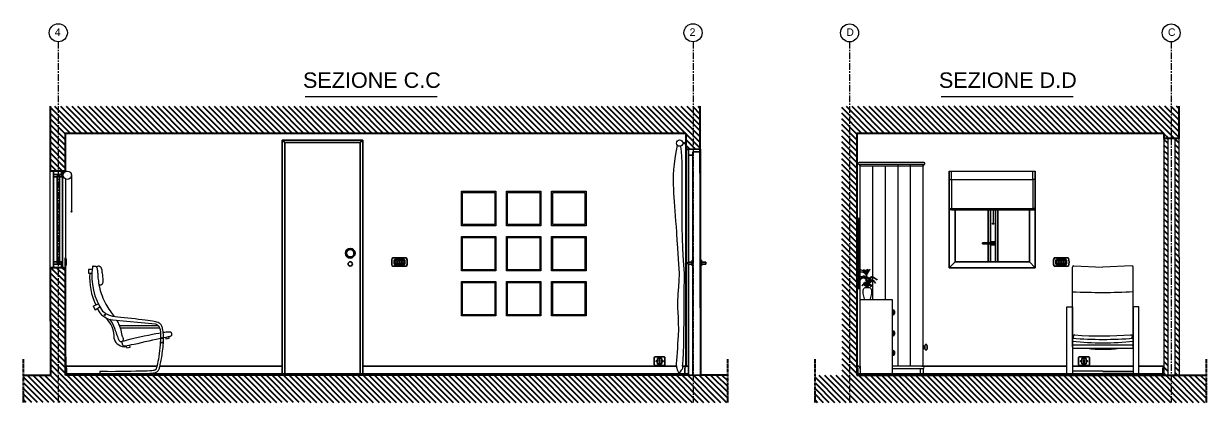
# Model space of a CAD drawing. Header units: inches. Extents: x 5820 to 9019, y 1381 to 2716.
# Drawn here: x 7918 to 9019, y 2363 to 2716 of the extents above; entities that cross this region are included whole.
import ezdxf

# ---------------------------------------------------------------- set-up
doc = ezdxf.new("R2010")
doc.units = ezdxf.units.IN
doc.header["$MEASUREMENT"] = 0
doc.linetypes.add('CENTERX2', pattern=[4, 2.5, -0.5, 0.5, -0.5])
for name, color, linetype, lineweight in [('A-DOOR-FULL', 4, 'Continuous', 25), ('A-FURN', 9, 'Continuous', 18), ('A-GLAZ-FULL', 140, 'Continuous', 25), ('A-WALL-FULL', 7, 'Continuous', 35), ('G-ANNO-DIM', 3, 'Continuous', 18)]:
    doc.layers.add(name, color=color, linetype=linetype, lineweight=lineweight)
doc.layers.add('ACCESSORI', color=2, linetype='Continuous')
doc.layers.add('PAVIMENTAZIONE', color=1, linetype='Continuous')
doc.styles.add('ARIAL', font='Arial.ttf')
doc.styles.add('underline', font='Arial.ttf')

msp = doc.modelspace()

# ---------------------------------------------------------------- hatches: boundary and pattern name
at = {"layer": 'A-WALL-FULL', "true_color": 0xc7c8ca}
h = msp.add_hatch(dxfattribs=at)
h.set_pattern_fill('ANSI31', color=9, scale=30, angle=270)
h.paths.add_polyline_path([(7942.5, 2578.4), (7956.8, 2578.4), (7956.8, 2613.4), (8534.6, 2613.4), (8548.1, 2613.4), (8548, 2638.7), (7942.4, 2638.7)])
h.paths.add_polyline_path([(7956.8, 2488.4), (7942.6, 2488.4), (7942.8, 2388.4), (7917.8, 2388.4), (7917.8, 2363.1), (8573.6, 2363.1), (8573.6, 2388.4), (8548.6, 2388.4), (8537.1, 2388.4), (7956.8, 2388.4)])
h = msp.add_hatch(dxfattribs=at)
h.set_pattern_fill('ANSI31', color=9, scale=30, angle=90)
h.paths.add_polyline_path([(8679.9, 2388.4), (8654.9, 2388.4), (8654.9, 2363.1), (9019.4, 2363.1), (9019.4, 2388.4), (8994.4, 2388.4), (8993.9, 2638.7), (8679.4, 2638.7)])
h.paths.add_polyline_path([(8693.9, 2613.4), (8979.9, 2613.4), (8979.9, 2388.4), (8693.9, 2388.4)], flags=16)
h.paths.add_polyline_path([(8695.2, 2534.1), (8696.7, 2534.1), (8696.7, 2484.1), (8697, 2484.3), (8697, 2582.9, 0.245691), (8696, 2584.4, -0.822183), (8696, 2586.4), (8756.5, 2586.4, -0.822185), (8756.5, 2584.4, 0.170419), (8755.6, 2583.4), (8755.6, 2415.9), (8756.1, 2415.9, 0.145458), (8757.3, 2415.9, -0.029005), (8757.5, 2416.5, -0.834643), (8759, 2416.5, -0.358205), (8759, 2412.4, -0.823859), (8757.5, 2412.4, -0.027569), (8757.3, 2413, 0.144559), (8756.1, 2413), (8756.1, 2413), (8755.6, 2413), (8755.6, 2396.7, -0.822183), (8755.6, 2394.7), (8727, 2394.7), (8727, 2389.7), (8697, 2389.7), (8697, 2394.7, -0.806054), (8697, 2396.7), (8697, 2479.6), (8696.7, 2479.4), (8696.7, 2469.1), (8695.2, 2469.1)], flags=0)
edge = h.paths.add_edge_path(flags=0)
edge.add_line((8708.7, 2582.9), (8743.9, 2582.9))
edge.add_line((8743.9, 2582.9), (8743.9, 2411.3))
edge.add_line((8743.9, 2411.3), (8743.9, 2396.7))
edge.add_line((8743.9, 2396.7), (8732.2, 2396.7))
edge.add_line((8732.2, 2396.7), (8732.2, 2582.9))
edge.add_line((8732.2, 2582.9), (8720.4, 2582.9))
edge.add_line((8720.4, 2582.9), (8720.4, 2458.4))
edge.add_line((8720.4, 2458.4), (8701.3, 2458.4))
edge.add_line((8701.3, 2458.4), (8699.8, 2464.5))
edge.add_ellipse((8705.9, 2466.1), major_axis=(4.46, 4.46), ratio=1, start_angle=121.315, end_angle=149.7868, ccw=False)
edge.add_ellipse((8703.1, 2466.8), major_axis=(-2.45, 2.45), ratio=1, start_angle=-21.1645, end_angle=30.8632, ccw=False)
edge.add_line((8701.7, 2470), (8703, 2470))
edge.add_line((8703, 2470), (8702.8, 2470.7))
edge.add_line((8702.8, 2470.7), (8701.7, 2471.5))
edge.add_line((8701.7, 2471.5), (8699.9, 2472.9))
edge.add_line((8699.9, 2472.9), (8699.4, 2472.6))
edge.add_line((8699.4, 2472.6), (8698.6, 2471.6))
edge.add_line((8698.6, 2471.6), (8699.5, 2472.9))
edge.add_line((8699.5, 2472.9), (8700.7, 2473.4))
edge.add_line((8700.7, 2473.4), (8702.2, 2473.4))
edge.add_line((8702.2, 2473.4), (8702.2, 2473.4))
edge.add_line((8702.2, 2473.4), (8702.5, 2473.4))
edge.add_line((8702.5, 2473.4), (8703.1, 2473.1))
edge.add_line((8703.1, 2473.1), (8702.8, 2473.6))
edge.add_line((8702.8, 2473.6), (8701.9, 2474.2))
edge.add_line((8701.9, 2474.2), (8701.3, 2474.3))
edge.add_line((8701.3, 2474.3), (8700.9, 2473.9))
edge.add_line((8700.9, 2473.9), (8700.4, 2473.7))
edge.add_line((8700.4, 2473.7), (8700.6, 2474.4))
edge.add_line((8700.6, 2474.4), (8701.1, 2475.1))
edge.add_line((8701.1, 2475.1), (8701.8, 2474.9))
edge.add_line((8701.8, 2474.9), (8702.6, 2474.5))
edge.add_line((8702.6, 2474.5), (8703, 2474.5))
edge.add_line((8703, 2474.5), (8703.4, 2474.4))
edge.add_line((8703.4, 2474.4), (8703.3, 2475))
edge.add_line((8703.3, 2475), (8702.9, 2476.4))
edge.add_line((8702.9, 2476.4), (8702.6, 2476.8))
edge.add_line((8702.6, 2476.8), (8702.2, 2476.1))
edge.add_line((8702.2, 2476.1), (8702.3, 2476.4))
edge.add_line((8702.3, 2476.4), (8702.3, 2477.4))
edge.add_line((8702.3, 2477.4), (8702.5, 2478.1))
edge.add_line((8702.5, 2478.1), (8702.3, 2478.9))
edge.add_line((8702.3, 2478.9), (8702.2, 2479.5))
edge.add_line((8702.2, 2479.5), (8702.4, 2480.2))
edge.add_line((8702.4, 2480.2), (8702.7, 2480.5))
edge.add_line((8702.7, 2480.5), (8703, 2480.4))
edge.add_line((8703, 2480.4), (8703.3, 2480.3))
edge.add_line((8703.3, 2480.3), (8703.4, 2479.9))
edge.add_line((8703.4, 2479.9), (8703.4, 2479.4))
edge.add_line((8703.4, 2479.4), (8703, 2479.1))
edge.add_line((8703, 2479.1), (8702.5, 2478.2))
edge.add_line((8702.5, 2478.2), (8702.3, 2477.4))
edge.add_line((8702.3, 2477.4), (8702.3, 2476.4))
edge.add_line((8702.3, 2476.4), (8702.2, 2476.1))
edge.add_line((8702.2, 2476.1), (8702.7, 2477))
edge.add_line((8702.7, 2477), (8703.4, 2478))
edge.add_line((8703.4, 2478), (8703.8, 2478.7))
edge.add_line((8703.8, 2478.7), (8704, 2479))
edge.add_line((8704, 2479), (8704.4, 2478.9))
edge.add_line((8704.4, 2478.9), (8704.6, 2478.5))
edge.add_line((8704.6, 2478.5), (8704.9, 2477.8))
edge.add_line((8704.9, 2477.8), (8704.8, 2477))
edge.add_line((8704.8, 2477), (8704.4, 2475.6))
edge.add_line((8704.4, 2475.6), (8704.5, 2475.7))
edge.add_line((8704.5, 2475.7), (8704.8, 2476.5))
edge.add_line((8704.8, 2476.5), (8704.8, 2476.5))
edge.add_line((8704.8, 2476.5), (8704.8, 2476.5))
edge.add_line((8704.8, 2476.5), (8705, 2476.9))
edge.add_line((8705, 2476.9), (8705.1, 2477))
edge.add_line((8705.1, 2477), (8705.2, 2477.2))
edge.add_line((8705.2, 2477.2), (8705.4, 2478))
edge.add_line((8705.4, 2478), (8705.2, 2478.6))
edge.add_line((8705.2, 2478.6), (8705.2, 2479))
edge.add_line((8705.2, 2479), (8705.6, 2478.9))
edge.add_line((8705.6, 2478.9), (8706.4, 2479.4))
edge.add_line((8706.4, 2479.4), (8707.6, 2480.1))
edge.add_line((8707.6, 2480.1), (8708.7, 2479.9))
edge.add_line((8708.7, 2479.9), (8708.7, 2582.9))
h.paths.add_polyline_path([(8705, 2472.4), (8705.8, 2472.7), (8706.7, 2472.6), (8708, 2471.5), (8707.2, 2472.1), (8706.3, 2472.5), (8705, 2472.4), (8705, 2472.4), (8706, 2472.2), (8706.8, 2471.8), (8707.3, 2470.7), (8706.4, 2471.6), (8705.5, 2472.2), (8704.8, 2472.3), (8704.9, 2472.4), (8704.9, 2472.4)], flags=0)
h.paths.add_polyline_path([(8709.7, 2475.9), (8709.7, 2475.9), (8709.8, 2475.9)], flags=0)
h.paths.add_polyline_path([(8728.7, 2448.5, -0.358205), (8728.7, 2445.2, -0.823859), (8727.6, 2445.2, -0.18089), (8727.6, 2448.6, -0.834643)], flags=0)
h.paths.add_polyline_path([(8780.9, 2542.4), (8780.9, 2543.4), (8781.9, 2543.4), (8781.9, 2570.4), (8779.9, 2570.4), (8779.9, 2578.4), (8859.9, 2578.4), (8859.9, 2570.4), (8857.9, 2570.4), (8857.9, 2543.4), (8858.9, 2543.4), (8858.9, 2542.4), (8857.9, 2542.4), (8820.7, 2542.4), (8820.7, 2530, -0.414214), (8821.3, 2529.4, -1), (8820.1, 2529.4, -0.414214), (8820.7, 2530), (8820.7, 2542.4), (8781.9, 2542.4)], flags=0)
h.paths.add_polyline_path([(8728.7, 2428.9, -0.358205), (8728.7, 2425.6, -0.823859), (8727.5, 2425.6, -0.18089), (8727.5, 2428.9, -0.834643)], flags=0)
h.paths.add_polyline_path([(8728.7, 2410.8, -0.358205), (8728.7, 2407.5, -0.823859), (8727.5, 2407.5, -0.18089), (8727.6, 2410.8, -0.834643)], flags=0)
h.paths.add_polyline_path([(8894.6, 2489, -0.399411), (8896.2, 2490), (8923, 2489), (8949.8, 2490, -0.399411), (8951.3, 2489), (8951.3, 2451.9), (8956.6, 2451.9), (8956.6, 2389.7), (8951.3, 2389.7), (8951.3, 2389.8), (8923, 2389.8), (8894.6, 2389.8), (8894.6, 2389.7), (8889.4, 2389.7), (8889.4, 2451.9), (8894.6, 2451.9)], flags=0)
h.paths.add_polyline_path([(8897, 2425.8, 0.040847), (8949, 2426, -0.672224), (8950, 2422.7, -0.018851), (8923, 2421.7, -0.01885), (8896, 2422.7, -0.712478)], flags=0)
h.paths.add_polyline_path([(8894.6, 2416.2), (8951.3, 2416.2), (8951.3, 2413.4), (8938.2, 2413.4, -0.061076), (8908.2, 2413.4), (8894.6, 2413.4)], flags=0)
h.paths.add_polyline_path([(8983.4, 2608.7), (8990.3, 2608.7), (8990.3, 2388.4), (8983.4, 2388.4)], flags=16)
h = msp.add_hatch(dxfattribs=at)
h.set_pattern_fill('ANSI31', color=9, scale=30, angle=270)
h.paths.add_polyline_path([(8548.1, 2613.4), (8534.6, 2613.4), (8534.6, 2598.7), (8548.1, 2598.7)])

# ---------------------------------------------------------------- linework, layer by layer
at = {"layer": 'A-DOOR-FULL'}
for p, q in [((8158.6, 2607), (8158.6, 2389.7)), ((8158.6, 2607), (8158.6, 2389.7)), ((8158.6, 2607), (8161.2, 2605)), ((8158.6, 2607), (8233.7, 2607)), ((8161.2, 2605), (8161.2, 2389.7)), ((8161.2, 2605), (8231.1, 2605)), ((8231.1, 2605), (8233.7, 2607)), ((8231.1, 2605), (8231.1, 2389.7)), ((8233.7, 2607), (8233.7, 2389.7)), ((8233.7, 2607), (8233.7, 2389.7)), ((8537.1, 2593.2), (8537.1, 2598.7)), ((8537.1, 2598.7), (8548.1, 2598.7)), ((8541.1, 2593.2), (8537.1, 2593.2)), ((8548.1, 2596.2), (8541.1, 2596.2)), ((8541.1, 2596.2), (8541.1, 2593.2))]:
    msp.add_line(p, q, dxfattribs=at)
for points in [[(8537.1, 2598.7), (8548.1, 2598.7)], [(8537.1, 2388.4), (8548.6, 2388.4), (8548.1, 2598.7)], [(8537.1, 2493.6), (8537.1, 2598.7)], [(8541.1, 2388.4), (8541.1, 2596.2)], [(8537.1, 2388.4), (8537.1, 2491.6)]]:
    msp.add_lwpolyline(points, dxfattribs=at)
at = {"layer": 'A-FURN'}
for p, q in [((8979.9, 2608.7), (8979.9, 2388.4)), ((8983.4, 2608.7), (8983.4, 2388.4)), ((8990.3, 2388.4), (8990.3, 2608.7)), ((8994.4, 2388.4), (8994, 2608.7)), ((7942.6, 2488.4), (7942.5, 2578.4)), ((8756.6, 2586.4), (8696, 2586.4)), ((8756.6, 2584.4), (8696, 2584.4)), ((8697, 2396.7), (8697, 2584.2)), ((8755.6, 2582.9), (8697, 2582.9)), ((8708.7, 2458.4), (8708.7, 2582.9)), ((8720.4, 2458.4), (8720.4, 2582.9)), ((8732.2, 2396.7), (8732.2, 2584.2)), ((8743.9, 2411.3), (8743.9, 2584.2)), ((8755.6, 2396.7), (8755.6, 2584.2)), ((7956.8, 2571.1), (7956.8, 2488.4)), ((8326.6, 2528.5), (8326.6, 2558.5)), ((8326.6, 2558.5), (8356.6, 2558.5)), ((8356.6, 2558.5), (8356.6, 2528.5)), ((8368.6, 2528.5), (8368.6, 2558.5)), ((8368.6, 2558.5), (8398.6, 2558.5)), ((8398.6, 2558.5), (8398.6, 2528.5)), ((8410.6, 2528.5), (8410.6, 2558.5)), ((8410.6, 2558.5), (8440.6, 2558.5)), ((8440.6, 2558.5), (8440.6, 2528.5)), ((8696.7, 2534.1), (8695.2, 2534.1)), ((8695.2, 2534.1), (8695.2, 2469.1)), ((8696.7, 2469.1), (8696.7, 2534.1)), ((8356.6, 2528.5), (8326.6, 2528.5)), ((8398.6, 2528.5), (8368.6, 2528.5)), ((8440.6, 2528.5), (8410.6, 2528.5)), ((8326.6, 2486.5), (8326.6, 2516.5)), ((8326.6, 2516.5), (8356.6, 2516.5)), ((8356.6, 2516.5), (8356.6, 2486.5)), ((8368.6, 2486.5), (8368.6, 2516.5)), ((8368.6, 2516.5), (8398.6, 2516.5)), ((8398.6, 2516.5), (8398.6, 2486.5)), ((8410.6, 2486.5), (8410.6, 2516.5)), ((8410.6, 2516.5), (8440.6, 2516.5)), ((8440.6, 2516.5), (8440.6, 2486.5)), ((8356.6, 2486.5), (8326.6, 2486.5)), ((8398.6, 2486.5), (8368.6, 2486.5)), ((8440.6, 2486.5), (8410.6, 2486.5)), ((8326.6, 2444.5), (8326.6, 2474.5)), ((8326.6, 2474.5), (8356.6, 2474.5)), ((8356.6, 2474.5), (8356.6, 2444.5)), ((8368.6, 2444.5), (8368.6, 2474.5)), ((8368.6, 2474.5), (8398.6, 2474.5)), ((8398.6, 2474.5), (8398.6, 2444.5)), ((8410.6, 2444.5), (8410.6, 2474.5)), ((8410.6, 2474.5), (8440.6, 2474.5)), ((8440.6, 2474.5), (8440.6, 2444.5)), ((8695.2, 2469.1), (8696.7, 2469.1)), ((8701.7, 2470), (8705.6, 2470)), ((8727, 2458.4), (8697, 2458.4)), ((8701.4, 2458.2), (8699.8, 2464.5)), ((8707.5, 2464.5), (8705.9, 2458.2)), ((8727, 2389.7), (8727, 2458.4)), ((7982.5, 2452.6), (7987.3, 2454.9)), ((7982.5, 2452.6), (7984.4, 2449.3)), ((7984.4, 2449.3), (7988.9, 2451.9)), ((7992.9, 2446.6), (7991.3, 2447.8)), ((7994.3, 2445.6), (7992.9, 2446.6)), ((7995.8, 2444.8), (7994.3, 2445.6)), ((7997.3, 2444.1), (7995.8, 2444.8)), ((7999, 2443.5), (7997.3, 2444.1)), ((8000.9, 2443.1), (7999, 2443.5)), ((8000.7, 2439.9), (8040.6, 2436.2)), ((8003.1, 2442.7), (8000.9, 2443.1)), ((8005.5, 2442.3), (8003.1, 2442.7)), ((8008.4, 2442), (8005.5, 2442.3)), ((8011.5, 2441.7), (8008.4, 2442)), ((8014.8, 2441.3), (8011.5, 2441.7)), ((8018.2, 2441), (8014.8, 2441.3)), ((8021.6, 2440.7), (8018.2, 2441)), ((8024.9, 2440.3), (8021.6, 2440.7)), ((8028.1, 2440), (8024.9, 2440.3)), ((8030.9, 2439.7), (8028.1, 2440)), ((8033.5, 2439.4), (8030.9, 2439.7)), ((8035.7, 2439.1), (8033.5, 2439.4)), ((8037.7, 2438.8), (8035.7, 2439.1)), ((8039.4, 2438.4), (8037.7, 2438.8)), ((8040.8, 2438.1), (8039.4, 2438.4)), ((8040.6, 2436.2), (8041.9, 2435.4)), ((8042, 2437.7), (8040.8, 2438.1)), ((8041.9, 2435.4), (8042.8, 2434.6)), ((8043, 2437.3), (8042, 2437.7)), ((8042.8, 2434.6), (8043.6, 2433.9)), ((8043.9, 2436.9), (8043, 2437.3)), ((8044.6, 2436.4), (8043.9, 2436.9)), ((8045.2, 2435.9), (8044.6, 2436.4)), ((8045.8, 2435.3), (8045.2, 2435.9)), ((8046.2, 2434.7), (8045.8, 2435.3)), ((8046.5, 2433.9), (8046.2, 2434.7)), ((8356.6, 2444.5), (8326.6, 2444.5)), ((8398.6, 2444.5), (8368.6, 2444.5)), ((8440.6, 2444.5), (8410.6, 2444.5)), ((8043.3, 2434.2), (8007.1, 2434.2)), ((8044.6, 2432.2), (8007.9, 2432.2)), ((8043.6, 2433.9), (8044.1, 2433.2)), ((8044.1, 2433.2), (8044.5, 2432.4)), ((8044.5, 2432.4), (8044.8, 2431.7)), ((8044.8, 2431.7), (8045, 2430.9)), ((8045, 2430.9), (8045.1, 2430.1)), ((8045.1, 2430.1), (8045.2, 2429.2)), ((8045.2, 2429.2), (8045.3, 2428.2)), ((8045.3, 2428.2), (8045.4, 2427.1)), ((8045.4, 2424.4), (8045.3, 2422.8)), ((8045.4, 2427.1), (8045.4, 2425.8)), ((8045.4, 2425.8), (8045.4, 2424.4)), ((8046.8, 2433.1), (8046.5, 2433.9)), ((8047.1, 2432.3), (8046.8, 2433.1)), ((8047.3, 2431.3), (8047.1, 2432.3)), ((8047.5, 2430.2), (8047.3, 2431.3)), ((8047.7, 2429), (8047.5, 2430.2)), ((8047.9, 2427.7), (8047.7, 2429)), ((8048, 2426.3), (8047.9, 2427.7)), ((8048.1, 2424.9), (8048, 2426.3)), ((8048.2, 2423.3), (8048.1, 2424.9)), ((8044.6, 2413.9), (8044.3, 2411.3)), ((8044.9, 2416.5), (8044.6, 2413.9)), ((8045.1, 2418.8), (8044.9, 2416.5)), ((8045.2, 2420.9), (8045.1, 2418.8)), ((8045.3, 2422.8), (8045.2, 2420.9)), ((8047.2, 2410.6), (8047.5, 2412.5)), ((8047.5, 2412.5), (8047.7, 2414.4)), ((8047.7, 2414.4), (8047.9, 2416.2)), ((8047.9, 2416.2), (8048.1, 2418.1)), ((8048.1, 2418.1), (8048.2, 2419.9)), ((8048.2, 2421.6), (8048.2, 2423.3)), ((8048.2, 2419.9), (8048.2, 2421.6)), ((8043.3, 2403.4), (8042.9, 2401.2)), ((8043.6, 2405.9), (8043.3, 2403.4)), ((8044, 2408.6), (8043.6, 2405.9)), ((8044.3, 2411.3), (8044, 2408.6)), ((8045.6, 2400.8), (8045.8, 2402.2)), ((8045.8, 2402.2), (8046.1, 2403.7)), ((8046.1, 2403.7), (8046.4, 2405.3)), ((8046.4, 2405.3), (8046.7, 2407)), ((8046.7, 2407), (8046.9, 2408.7)), ((8046.9, 2408.7), (8047.2, 2410.6)), ((8743.9, 2396.7), (8743.9, 2411.3)), ((7988.7, 2391.8), (7988.7, 2389.7)), ((7995.8, 2391.7), (7988.7, 2391.8)), ((7999.3, 2391.6), (7995.8, 2391.7)), ((8003.5, 2391.7), (7999.3, 2391.6)), ((8008, 2391.8), (8003.5, 2391.7)), ((8012.8, 2391.8), (8008, 2391.8)), ((8017.6, 2391.9), (8012.8, 2391.8)), ((8022.2, 2392), (8017.6, 2391.9)), ((8026.4, 2392), (8022.2, 2392)), ((8030.1, 2392.1), (8026.4, 2392)), ((8033, 2392.2), (8030.1, 2392.1)), ((8035.3, 2392.3), (8033, 2392.2)), ((8037.1, 2392.4), (8035.3, 2392.3)), ((8038.3, 2392.6), (8037.1, 2392.4)), ((8037.1, 2390.3), (8038.7, 2390.5)), ((8039.2, 2392.7), (8038.3, 2392.6)), ((8038.7, 2390.5), (8039.9, 2390.7)), ((8039.8, 2392.9), (8039.2, 2392.7)), ((8040.1, 2393.1), (8039.8, 2392.9)), ((8039.9, 2390.7), (8040.7, 2391)), ((8040.4, 2393.3), (8040.1, 2393.1)), ((8040.7, 2393.5), (8040.4, 2393.3)), ((8040.9, 2393.8), (8040.7, 2393.5)), ((8040.7, 2391), (8041.4, 2391.2)), ((8041.2, 2394.1), (8040.9, 2393.8)), ((8041.4, 2394.7), (8041.2, 2394.1)), ((8041.7, 2395.4), (8041.4, 2394.7)), ((8041.4, 2391.2), (8041.9, 2391.5)), ((8042, 2396.3), (8041.7, 2395.4)), ((8041.9, 2391.5), (8042.4, 2391.9)), ((8042.2, 2397.6), (8042, 2396.3)), ((8042.6, 2399.2), (8042.2, 2397.6)), ((8042.4, 2391.9), (8042.7, 2392.2)), ((8042.9, 2401.2), (8042.6, 2399.2)), ((8042.7, 2392.2), (8043.1, 2392.6)), ((8043.1, 2392.6), (8043.4, 2393.1)), ((8043.4, 2393.1), (8043.7, 2393.6)), ((8043.7, 2393.6), (8043.9, 2394.1)), ((8043.9, 2394.1), (8044.2, 2394.8)), ((8044.2, 2394.8), (8044.4, 2395.6)), ((8044.4, 2395.6), (8044.6, 2396.4)), ((8044.6, 2396.4), (8044.9, 2397.4)), ((8044.9, 2397.4), (8045.1, 2398.4)), ((8045.1, 2398.4), (8045.3, 2399.6)), ((8045.3, 2399.6), (8045.6, 2400.8)), ((8697, 2396.7), (8697, 2389.7)), ((8697, 2394.7), (8697, 2389.7)), ((8755.6, 2396.7), (8727, 2396.7)), ((8727, 2394.7), (8755.6, 2394.7)), ((8755.6, 2396.7), (8743.9, 2396.7)), ((8753.1, 2389.7), (8753.1, 2394.7)), ((8755.6, 2394.7), (8755.6, 2389.7)), ((8923, 2392), (8894.6, 2392)), ((8923, 2392), (8951.3, 2392)), ((8027.9, 2389.7), (8029.5, 2389.7)), ((8029.5, 2389.7), (8032.6, 2389.9)), ((8032.6, 2389.9), (8035.2, 2390.1)), ((8035.2, 2390.1), (8037.1, 2390.3)), ((8697, 2389.7), (8727, 2389.7)), ((8894.6, 2389.8), (8923, 2389.8)), ((8951.3, 2389.8), (8923, 2389.8))]:
    msp.add_line(p, q, dxfattribs=at)
at = {"layer": 'A-FURN', "color": 5}
for p, q in [((7954.8, 2578.4), (7954.8, 2575.7)), ((7956.8, 2578.4), (7958.2, 2578.4)), ((8859.9, 2578.4), (8859.9, 2570.4)), ((7962.5, 2574.5), (7962.3, 2575.3)), ((7962.3, 2574.2), (7962.3, 2541.1)), ((7962.5, 2574.6), (7962.5, 2541.1))]:
    msp.add_line(p, q, dxfattribs=at)
for points in [[(8531.7, 2605.1), (8534.6, 2605.1)], [(8534.6, 2603.6), (8531.7, 2603.6)], [(8779.9, 2578.4), (8859.9, 2578.4)], [(8779.9, 2578.4), (8779.9, 2570.4), (8857.9, 2570.4)], [(8779.9, 2570.4), (8781.9, 2570.4), (8781.9, 2578.4)], [(8859.9, 2570.4), (8857.9, 2570.4), (8857.9, 2578.4)], [(8781.9, 2570.4), (8781.9, 2543.4), (8857.9, 2543.4), (8857.9, 2543.4)], [(8857.9, 2570.4), (8857.9, 2543.4)], [(8781.9, 2543.4), (8781.9, 2542.4), (8780.9, 2542.4), (8780.9, 2543.4), (8781.9, 2543.4)], [(8781.9, 2542.4), (8857.9, 2542.4)], [(8820.7, 2542.4), (8820.7, 2530)], [(8857.9, 2543.4), (8857.9, 2542.4), (8858.9, 2542.4), (8858.9, 2543.4), (8857.9, 2543.4)]]:
    msp.add_lwpolyline(points, dxfattribs=at)
at = {"layer": 'A-FURN'}
for points in [[(8779.9, 2578.4), (8859.9, 2578.4)], [(8357.6, 2559.5), (8357.6, 2527.5), (8325.6, 2527.5), (8325.6, 2559.5), (8357.6, 2559.5)], [(8399.6, 2559.5), (8399.6, 2527.5), (8367.6, 2527.5), (8367.6, 2559.5), (8399.6, 2559.5)], [(8441.6, 2559.5), (8441.6, 2527.5), (8409.6, 2527.5), (8409.6, 2559.5), (8441.6, 2559.5)], [(8357.6, 2517.5), (8357.6, 2485.5), (8325.6, 2485.5), (8325.6, 2517.5), (8357.6, 2517.5)], [(8399.6, 2517.5), (8399.6, 2485.5), (8367.6, 2485.5), (8367.6, 2517.5), (8399.6, 2517.5)], [(8441.6, 2517.5), (8441.6, 2485.5), (8409.6, 2485.5), (8409.6, 2517.5), (8441.6, 2517.5)], [(7982.8, 2489.9), (7985.1, 2489.8)], [(7985.1, 2489.8), (7985.3, 2489.7), (7985.5, 2489.3), (7985.8, 2488.9), (7986, 2488.3), (7986.2, 2487.6), (7986.3, 2486.8), (7986.5, 2485.9), (7986.6, 2485), (7986.7, 2484), (7986.8, 2482.9), (7986.8, 2481.7), (7986.9, 2480.4), (7987, 2479.1), (7987.2, 2477.6), (7987.4, 2476), (7987.6, 2474.3), (7988, 2472.5), (7988.4, 2470.5), (7988.9, 2468.5), (7989.4, 2466.4), (7990.1, 2464.3), (7990.8, 2462.3), (7991.6, 2460.2), (7992.4, 2458.3), (7993.3, 2456.4), (7994.3, 2454.6), (7995.2, 2452.9), (7996.2, 2451.3), (7997.2, 2449.7), (7998.3, 2448.2), (7999.3, 2446.8), (8000.2, 2445.4), (8001.2, 2444.1), (8002, 2442.9)], [(7987.9, 2473), (7988.4, 2472.7), (7989, 2472.6), (7989.5, 2472.5), (7989.9, 2472.6), (7990.3, 2472.7), (7990.6, 2472.9), (7990.9, 2473.1), (7991.2, 2473.4), (7991.4, 2473.7), (7991.6, 2474), (7991.7, 2474.4), (7991.8, 2474.8), (7991.9, 2475.4), (7991.9, 2476), (7991.9, 2476.7), (7991.8, 2477.5), (7991.8, 2478.5), (7991.7, 2479.6), (7991.6, 2480.7), (7991.5, 2481.9), (7991.3, 2483), (7991.1, 2484.1), (7991, 2485.2), (7990.8, 2486.1), (7990.6, 2486.9), (7990.4, 2487.5), (7990.2, 2488.1), (7990, 2488.5), (7989.7, 2488.9), (7989.5, 2489.1), (7989.2, 2489.3), (7988.9, 2489.5), (7988.6, 2489.6), (7988.3, 2489.7), (7987.9, 2489.8), (7987.5, 2489.8), (7987.1, 2489.7), (7986.7, 2489.5), (7986.3, 2489.2), (7985.8, 2488.8)], [(8895.8, 2490.1), (8923, 2489)], [(8950.1, 2490.1), (8923, 2489)], [(7981.6, 2486.6), (7981.6, 2486.6), (7978.3, 2486.6), (7978.3, 2483.3), (7981.4, 2483.3)], [(7986.4, 2486.4), (7986.4, 2486.4)], [(8702.4, 2478), (8702.2, 2479), (8701.5, 2479.9), (8700.9, 2480.5), (8700.4, 2480.6), (8699.6, 2480.5), (8699.2, 2480.1), (8699.5, 2480), (8700, 2480.4), (8700.4, 2480.3), (8700.8, 2479.6), (8701.3, 2479.2), (8701.7, 2478.8), (8702.3, 2478.1), (8701.1, 2479.2), (8700.4, 2479.7), (8699.3, 2480.1), (8698.4, 2480), (8697.7, 2480), (8696.8, 2479.5), (8698, 2480), (8698.8, 2480), (8700.2, 2479.5), (8700.9, 2479), (8701.6, 2478.4), (8702.5, 2477.8), (8700.6, 2479), (8699.7, 2479.2), (8698.4, 2479), (8697.9, 2478.5), (8697, 2477.2), (8697.7, 2478.1), (8698.7, 2478.7), (8699.7, 2479.1), (8700.5, 2479), (8701.6, 2478.4), (8702, 2478.1), (8702.4, 2477.6)], [(8703.3, 2470), (8703.3, 2471.2), (8703.3, 2472), (8703, 2472.9), (8702.2, 2473.4), (8700.7, 2473.4), (8699.5, 2472.9), (8698.6, 2471.6), (8699.4, 2472.6), (8700.4, 2473.2), (8701.5, 2473.3), (8702.5, 2473.4), (8703, 2473.1), (8703.2, 2472.8), (8702.8, 2473.6), (8701.9, 2474.2), (8701.3, 2474.3), (8700.9, 2473.9), (8700.4, 2473.7), (8700.6, 2474.4), (8701.1, 2475.1), (8701.8, 2474.9), (8702.6, 2474.5), (8703, 2474.5), (8703.2, 2474.5), (8703.4, 2473.8), (8703.6, 2473.3), (8703.6, 2472.9), (8703.6, 2471.3), (8703.6, 2470.2), (8703.8, 2471.4), (8704, 2472.3), (8704.1, 2473.4), (8704.5, 2473.8), (8704.6, 2475.5), (8704.8, 2476.5), (8705.4, 2476), (8706, 2475), (8706.3, 2474.1), (8706.4, 2475), (8706.1, 2476.2), (8705.7, 2476.7), (8705.1, 2476.9), (8705.2, 2477.2), (8705.5, 2478), (8705.2, 2478.6), (8705.2, 2479), (8705.7, 2478.8), (8706.2, 2478.9), (8706.5, 2478.8), (8706.9, 2477.8), (8707.2, 2476.5), (8707.3, 2474.9), (8706.8, 2475.7), (8706.1, 2476.7), (8705.5, 2477.8), (8705.2, 2478.6), (8705.2, 2479)], [(8703.4, 2479.4), (8703.4, 2479.9), (8703.3, 2480.3), (8703, 2480.4), (8702.7, 2480.5), (8702.4, 2480.2), (8702.2, 2479.5), (8702.3, 2478.9), (8702.5, 2478.1)], [(8704.9, 2478.2), (8704.7, 2478.9), (8704.3, 2479.2), (8703.5, 2479.4), (8703, 2479.1), (8702.5, 2478.2), (8702.3, 2477.4), (8702.3, 2476.4), (8702.2, 2476.1), (8702.7, 2477), (8703.4, 2478), (8703.8, 2478.7), (8704, 2479), (8704.4, 2478.9), (8704.6, 2478.5), (8704.9, 2477.8), (8704.8, 2477), (8704.4, 2475.6)], [(8705.6, 2478.9), (8706.4, 2479.4), (8707.6, 2480.1), (8709.1, 2479.8), (8709.9, 2479.2), (8711, 2478.6), (8712.2, 2477.6), (8712.9, 2476.7), (8711.4, 2477.8), (8710, 2478.6), (8708.8, 2479), (8707.4, 2479.2), (8706.6, 2479.1), (8705.9, 2478.9)], [(8705.7, 2478.8), (8706.2, 2477.7), (8706.6, 2476.7), (8707.2, 2475.4)], [(8894.6, 2414.8), (8894.6, 2489)], [(8951.3, 2414.8), (8951.3, 2489)], [(8357.6, 2475.5), (8357.6, 2443.5), (8325.6, 2443.5), (8325.6, 2475.5), (8357.6, 2475.5)], [(8399.6, 2475.5), (8399.6, 2443.5), (8367.6, 2443.5), (8367.6, 2475.5), (8399.6, 2475.5)], [(8441.6, 2475.5), (8441.6, 2443.5), (8409.6, 2443.5), (8409.6, 2475.5), (8441.6, 2475.5)], [(8703, 2470), (8702.8, 2470.7), (8701.7, 2471.5), (8700, 2472.8), (8701.5, 2471.8), (8702.8, 2470.8), (8701.7, 2472.3), (8700.8, 2473.3), (8702.2, 2471.6), (8702.9, 2470.8), (8702.3, 2472.1), (8702.3, 2472.3), (8702.6, 2472.8), (8702.9, 2472.6), (8703.2, 2471.8), (8703.2, 2471.3), (8703.2, 2470.2), (8703.2, 2470)], [(8703.5, 2472.3), (8703, 2474.1), (8702.4, 2474.2), (8701.5, 2474.7), (8700.9, 2474.5)], [(8703.5, 2473.5), (8703.3, 2475), (8702.9, 2476.4), (8702.6, 2476.8)], [(8703.9, 2473.7), (8703.5, 2475.5), (8703.1, 2476.7), (8702.8, 2477.2)], [(8703.7, 2474.5), (8703.6, 2476.3), (8703.1, 2477.6)], [(8704, 2474.7), (8703.7, 2476.5), (8703.3, 2477.9)], [(8703.8, 2472.7), (8704, 2474.8), (8704.1, 2475.4), (8704.5, 2475.7), (8704.7, 2476.4), (8705, 2476.9), (8705.6, 2477.6)], [(8704, 2470), (8704.8, 2472.3), (8705.8, 2474.7), (8705.9, 2475)], [(8704.1, 2470.3), (8704.7, 2474), (8705, 2476.4)], [(8704.3, 2470), (8704.8, 2471.3), (8704.9, 2472.3), (8705.5, 2472.2), (8706.4, 2471.6), (8707.3, 2470.7), (8706.8, 2471.8), (8706, 2472.2), (8704.9, 2472.4), (8706.3, 2472.5), (8707.2, 2472.1), (8708, 2471.5), (8706.7, 2472.6), (8705.8, 2472.7), (8704.9, 2472.3), (8705.3, 2473.5), (8705.7, 2474.4), (8706.1, 2475)], [(8704.7, 2474.1), (8705.4, 2474.3), (8705.6, 2474.8), (8705.9, 2475)], [(8704.8, 2474.9), (8705.1, 2475.2), (8705.9, 2475.3)], [(8705.2, 2476.8), (8705.7, 2476.1), (8706.1, 2475.3), (8706.3, 2474.6)], [(8707.1, 2476.6), (8707.7, 2476.9), (8708.7, 2476.8), (8709.4, 2476.6), (8710.3, 2475.8), (8709.7, 2475.9), (8709.2, 2476.4), (8708.7, 2476.6), (8707.8, 2476.3), (8707.3, 2476.1), (8707.1, 2476)], [(8707.3, 2476), (8708.1, 2476.2), (8709, 2476.1), (8709.7, 2475.9), (8710.6, 2475.3), (8711, 2474.6), (8711.2, 2474.1), (8710.5, 2474.8), (8709.4, 2475.6), (8708.5, 2475.8), (8707.2, 2475.8)], [(8004.2, 2439.6), (8004.5, 2439.2), (8005.1, 2438.1), (8005.8, 2437), (8006.3, 2436), (8006.8, 2435), (8007.2, 2434.1), (8007.5, 2433.2), (8007.8, 2432.4), (8008, 2431.5), (8008.2, 2430.8), (8008.4, 2430.1), (8008.5, 2429.4), (8008.7, 2428.7), (8008.8, 2428.1), (8008.9, 2427.5), (8009, 2426.9), (8009.1, 2426.4), (8009.2, 2425.9), (8009.4, 2425.4), (8009.5, 2424.9), (8009.7, 2424.5), (8009.9, 2424), (8010.1, 2423.6), (8010.3, 2423.1), (8010.4, 2422.7), (8010.5, 2422.3), (8010.6, 2421.9), (8010.6, 2421.5), (8010.5, 2421.1), (8010.3, 2420.7), (8010.1, 2420.3), (8009.8, 2420), (8009.5, 2419.7), (8009.2, 2419.5), (8008.8, 2419.4), (8008.5, 2419.4), (8008.1, 2419.5), (8007.7, 2419.8), (8007.3, 2420.1), (8006.9, 2420.6), (8006.5, 2421.3), (8006.1, 2422.2), (8005.7, 2423.3), (8005.2, 2424.6), (8004.7, 2426.1), (8004.2, 2427.8), (8003.5, 2429.7), (8002.8, 2431.7), (8001.9, 2433.9), (8000.8, 2436.1), (7999.5, 2438.3), (7998.1, 2440.4)], [(8009.7, 2419.9), (8011.7, 2420.5), (8014.5, 2421.3), (8018, 2422.2), (8021.8, 2423.1), (8026, 2424), (8030.1, 2424.9), (8034.1, 2425.7), (8037.8, 2426.5), (8041, 2427.1), (8043.7, 2427.6), (8045.3, 2427.9)], [(8047.8, 2428.3), (8047.8, 2428.3), (8049.4, 2428.5), (8050.6, 2428.6), (8051.6, 2428.7), (8052.4, 2428.8), (8053.1, 2428.8), (8053.6, 2428.8), (8054.1, 2428.8), (8054.4, 2428.7), (8054.7, 2428.6), (8054.9, 2428.5), (8055, 2428.3), (8055.1, 2428.1), (8055.2, 2427.9), (8055.3, 2427.7), (8055.4, 2427.4), (8055.4, 2427.1), (8055.5, 2426.8), (8055.5, 2426.6), (8055.5, 2426.3), (8055.5, 2426), (8055.5, 2425.8), (8055.5, 2425.5), (8055.4, 2425.3), (8055.3, 2425.1), (8055.2, 2425), (8055, 2424.8), (8054.7, 2424.6), (8054.3, 2424.5), (8053.9, 2424.3), (8053.3, 2424.2), (8052.5, 2424), (8051.5, 2423.8), (8050.2, 2423.5), (8048.6, 2423.2), (8048.2, 2423.1)], [(8050.2, 2423.5), (8050.4, 2422.1), (8053.5, 2422.7), (8053.3, 2424.2)], [(8045.3, 2422.5), (8044.1, 2422.2), (8041.1, 2421.6), (8037.9, 2420.9), (8034.4, 2420.1), (8030.7, 2419.3), (8027.2, 2418.5), (8023.8, 2417.7), (8020.7, 2417), (8018, 2416.5), (8015.8, 2416), (8014.1, 2415.7), (8012.8, 2415.5), (8011.9, 2415.5), (8011.3, 2415.5), (8010.9, 2415.6), (8010.6, 2415.8), (8010.4, 2416.1), (8010.2, 2416.5), (8010, 2416.9), (8009.9, 2417.3), (8009.8, 2417.8), (8009.7, 2418.3), (8009.6, 2418.8), (8009.6, 2419.4), (8009.7, 2419.9)], [(8013.8, 2413.7), (8013.2, 2415.6)], [(8013.8, 2413.7), (8017, 2414.5), (8016.6, 2416.2)]]:
    msp.add_lwpolyline(points, dxfattribs=at)
for points in [[(8702.7, 2480.3), (8702.6, 2481.4), (8702.2, 2482.1), (8701.4, 2482.9), (8700.5, 2483.6), (8699, 2484.2), (8697.9, 2484.3), (8696.5, 2484), (8697.8, 2484.7), (8698.6, 2484.6), (8700.2, 2484.2), (8701.7, 2483.3), (8702.4, 2482.5), (8702.8, 2481.7), (8701.9, 2483.1), (8701.2, 2484.3), (8700.1, 2485.2), (8698.9, 2485.8), (8698, 2486.1), (8697.2, 2486.8), (8698.7, 2486.2), (8699.6, 2485.9), (8700.6, 2485.1), (8701.1, 2484.6), (8701.8, 2483.6), (8702.1, 2483), (8701.3, 2484.7), (8700.9, 2485.6), (8700.6, 2486.1), (8700, 2486.5), (8700.7, 2486.3), (8701.2, 2486.1), (8701.8, 2485.3), (8702.3, 2484.5), (8702.4, 2483.7), (8702.7, 2481.5), (8702.5, 2484), (8702.6, 2485.3), (8702.9, 2486.1), (8703.3, 2486.5), (8703.6, 2486.8), (8703.7, 2486.9), (8703.7, 2486.2), (8703.3, 2485), (8703, 2483.4), (8702.7, 2482.6), (8702.7, 2481.5), (8702.9, 2482.7), (8703.3, 2483.9), (8703.8, 2484.9), (8704.2, 2485.6), (8704.7, 2486), (8705.8, 2486.6), (8706.4, 2486.7), (8705.1, 2485.6), (8704.3, 2484.6), (8703.6, 2482.9), (8703.1, 2481.9), (8702.8, 2481.3), (8702.7, 2480.7)], [(8889.4, 2451.9), (8894.6, 2451.9), (8894.6, 2389.7), (8889.4, 2389.7)], [(8956.6, 2451.9), (8951.3, 2451.9), (8951.3, 2389.7), (8956.6, 2389.7)], [(8755.6, 2415.9), (8756.1, 2415.9), (8756.1, 2413), (8755.6, 2413)], [(8951.3, 2416.2), (8894.6, 2416.2), (8894.6, 2413.4), (8951.3, 2413.4)]]:
    msp.add_lwpolyline(points, close=True, dxfattribs=at)
at = {"layer": 'A-FURN', "color": 5}
for centre, radius in [((8528.8, 2604.4), 3), ((7958.5, 2574.5), 3.85), ((7962.4, 2540.6), 0.477), ((8820.7, 2529.4), 0.6)]:
    msp.add_circle(centre, radius, dxfattribs=at)
at = {"layer": 'A-FURN'}
for centre in [(7993.5, 2444.4), (8046.7, 2422.9), (8046.6, 2418.7)]:
    msp.add_circle(centre, 0.494, dxfattribs=at)
for centre, radius, start, end in [((8696.2, 2585.4), 1.02, 101.1471, 258.8529), ((8695.1, 2582.7), 1.95, 6.0828, 61.2973), ((8757.4, 2582.7), 1.95, 118.7027, 173.9172), ((8756.3, 2585.4), 1.02, 281.1471, 78.8529), ((7982.7, 2489.1), 0.84, 86.3923, 181.379), ((8895.9, 2488.7), 1.36, 84.7605, 167.239), ((8950, 2488.7), 1.36, 12.761, 95.2395), ((8037, 2478.6), 57.7, 175.3648, 205.4972), ((8041.3, 2481), 60, 172.3224, 213.5756), ((8922.5, 3032.7), 567.3, 267.1838, 272.9169), ((8002.3, 2456.7), 16.9, 201.3538, 264.8456), ((8726.9, 2449.7), 1.73, 272.5523, 286.5522), ((8726.9, 2444.1), 1.73, 73.4478, 87.254), ((8732, 2446.9), 4.78, 159.1844, 200.1979), ((8728.1, 2448.4), 0.585, 8.3917, 167.791), ((8724.2, 2446.9), 4.78, 339.8021, 20.3246), ((8726.7, 2446.9), 2.59, 320.696, 39.5571), ((7977.6, 2423.6), 24.6, 356.7367, 49.6259), ((8728.1, 2445.3), 0.6, 192.1469, 347.8531), ((8726.9, 2430.1), 1.73, 273.5814, 286.5522), ((8726.9, 2424.4), 1.73, 73.4478, 86.2246), ((8732, 2427.3), 4.78, 159.1844, 200.1979), ((8728.1, 2428.8), 0.585, 8.3917, 167.791), ((8728.1, 2425.7), 0.6, 192.1469, 347.8531), ((8724.2, 2427.3), 4.78, 339.8021, 20.3246), ((8726.7, 2427.3), 2.59, 320.696, 39.5571), ((8897, 2424.1), 1.73, 91.5896, 233.4658), ((8922, 2743.7), 318.8, 265.491, 274.8472), ((8948.8, 2424.2), 1.84, 309.0847, 84.7296), ((8011.9, 2425.2), 10.3, 196.9137, 278.108), ((8756.7, 2417.9), 2.15, 253.4478, 286.5522), ((8756.7, 2410.9), 2.15, 73.4478, 106.5522), ((8763.1, 2414.4), 5.95, 159.1844, 200.1979), ((8758.3, 2416.4), 0.729, 8.3917, 167.791), ((8753.4, 2414.4), 5.95, 339.8021, 20.3246), ((8753.4, 2414.4), 5.95, 339.8021, 20.2175), ((8756.5, 2414.4), 3.22, 320.696, 39.5571), ((8923.1, 2780), 358.3, 265.4461, 269.9874), ((8923, 2681.1), 262.6, 263.7977, 276.2023), ((8923.2, 2535.7), 123.2, 263.0099, 276.9901), ((8922.9, 2780), 358.3, 270.0126, 274.5539), ((8726.9, 2412), 1.73, 272.9226, 286.5522), ((8726.9, 2406.3), 1.73, 73.4478, 86.8836), ((8732, 2409.1), 4.78, 159.1844, 200.1979), ((8728.1, 2407.6), 0.6, 192.1469, 347.8531), ((8728.1, 2410.7), 0.585, 8.3917, 167.791), ((8724.2, 2409.1), 4.78, 339.8021, 20.3246), ((8726.7, 2409.1), 2.59, 320.696, 39.5571), ((8758.3, 2412.5), 0.747, 192.1469, 347.8531), ((8697.2, 2395.7), 1.02, 102.2586, 257.7414), ((8755.4, 2395.7), 1.02, 281.1471, 78.8529)]:
    msp.add_arc(centre, radius, start, end, dxfattribs=at)
at = {"layer": 'A-FURN', "extrusion": (0, 0, -1)}
for centre, major_axis, start_param, end_param in [((8705.9, 2466.1), (4.46, 4.46), 3.668913, 4.165838), ((8703.1, 2466.8), (-2.45, 2.45), 5.74452, 6.652576), ((8704.8, 2467.3), (1.96, 1.96), -0.516143, 0.655855), ((8698.9, 2466.3), (-6.19, 6.19), 2.202348, 2.561011)]:
    msp.add_ellipse(centre, major_axis=major_axis, ratio=1, start_param=start_param, end_param=end_param, dxfattribs=at)
at = {"layer": 'A-FURN', "color": 5}
for points, knots in [([(8526.6, 2602.1), (8522.6, 2584.8), (8522.3, 2562.7), (8524.5, 2539.5), (8525.7, 2523.5), (8528.4, 2483)], [0, 0, 0, 0, 48.4234, 92.114076, 97.24191, 97.24191, 97.24191, 97.24191]), ([(8528.4, 2483), (8527.2, 2462.3), (8525.8, 2449.5), (8528.8, 2437.8), (8526.9, 2418)], [99.081351, 99.081351, 99.081351, 99.081351, 103.152597, 136.432443, 136.432443, 136.432443, 136.432443])]:
    msp.add_open_spline(points, degree=3, knots=knots, dxfattribs=at)
for points in [[(8529.5, 2601.5), (8533.1, 2575.5), (8528.1, 2549.5), (8533, 2483)], [(8533, 2483), (8532.2, 2446.1), (8532.9, 2428.7), (8532.2, 2411.4)], [(8526.9, 2418), (8527.1, 2405.5), (8523.1, 2398), (8528.4, 2389.7)], [(8532.2, 2411.4), (8531.9, 2404.7), (8531.7, 2400.9), (8531.3, 2397.2)], [(8531.3, 2397.2), (8533.1, 2394.7), (8528, 2391.2), (8528.4, 2389.7)]]:
    msp.add_open_spline(points, degree=3, dxfattribs=at)
at = {"layer": 'A-GLAZ-FULL'}
for p, q in [((7945.7, 2578.4), (7945.7, 2488.4)), ((7953.1, 2578.4), (7953.1, 2573)), ((7954, 2578.4), (7954, 2488.4)), ((8779.9, 2578.4), (8779.9, 2488.4)), ((8859.9, 2488.4), (8859.9, 2578.4)), ((7945.7, 2575.1), (7953.1, 2575.1)), ((7954, 2565.2), (7954, 2568.5)), ((8785.4, 2494), (8785.4, 2542.4)), ((8854.7, 2542.4), (8854.7, 2494)), ((7945.7, 2527), (7945.7, 2524.6)), ((7953.1, 2488.4), (7953.1, 2493.8)), ((8779.9, 2488.4), (8785.4, 2494)), ((8854.7, 2494), (8785.4, 2494)), ((8859.9, 2488.4), (8854.7, 2494)), ((8779.9, 2488.4), (8859.9, 2488.4)), ((8779.9, 2488.4), (8784.9, 2488.4))]:
    msp.add_line(p, q, dxfattribs=at)
for points in [[(7949.1, 2573), (7945.7, 2573), (7945.7, 2578.4)], [(7945.7, 2578.4), (7954, 2578.4)], [(7949.1, 2533.5), (7949.1, 2573.9), (7951.3, 2573.9), (7951.3, 2524.6)], [(7954, 2573), (7951.3, 2573)], [(8816.2, 2542.4), (8816.2, 2511.6)], [(8818.2, 2542.4), (8818.2, 2511.6)], [(8823.1, 2542.4), (8823.1, 2494)], [(8825.1, 2542.4), (8825.1, 2494)], [(7951.3, 2524.6), (7951.3, 2492.9), (7949.1, 2492.9), (7949.1, 2533.5)], [(8816.2, 2510.6), (8816.2, 2494)], [(8818.2, 2510.6), (8818.2, 2494)], [(7953.1, 2491.7), (7945.7, 2491.7), (7945.7, 2493.8), (7949.1, 2493.8)], [(7949.1, 2493.8), (7945.7, 2493.8), (7945.7, 2493.8)], [(7951.3, 2493.8), (7954, 2493.8)], [(7954, 2493.8), (7951.3, 2493.8)], [(7953.1, 2491.7), (7953.1, 2491.7)], [(7945.7, 2488.4), (7954, 2488.4)]]:
    msp.add_lwpolyline(points, dxfattribs=at)
at = {"layer": 'A-WALL-FULL'}
for p, q in [((7942.4, 2638.7), (7942.5, 2578.4)), ((8548.6, 2388.4), (8548, 2638.7)), ((8994, 2608.7), (8994, 2638.8)), ((8534.6, 2613.4), (7956.8, 2613.4)), ((7956.8, 2578.4), (7956.8, 2613.4)), ((8979.9, 2613.4), (8693.9, 2613.4)), ((8693.9, 2613.4), (8693.9, 2388.4)), ((8979.9, 2613.4), (8979.9, 2608.7)), ((8994, 2608.7), (8979.9, 2608.7)), ((7956.8, 2578.4), (7942.5, 2578.4)), ((7956.8, 2489.7), (7956.8, 2497.7)), ((7956.8, 2488.4), (7942.6, 2488.4)), ((7942.6, 2488.4), (7942.8, 2388.4)), ((7956.8, 2388.4), (7956.8, 2488.4)), ((7917.8, 2388.4), (7942.8, 2388.4)), ((7942.8, 2388.4), (7942.8, 2388.4)), ((8537.1, 2388.4), (7956.8, 2388.4)), ((8573.6, 2388.4), (8548.6, 2388.4)), ((8693.9, 2388.4), (8994.4, 2388.4)), ((8994.4, 2388.4), (9019.4, 2388.4))]:
    msp.add_line(p, q, dxfattribs=at)
for points in [[(8534.6, 2613.4), (8534.6, 2396.7)], [(8534.6, 2598.7), (8534.6, 2598.7), (8537.1, 2598.7)]]:
    msp.add_lwpolyline(points, dxfattribs=at)
at = {"layer": 'A-WALL-FULL', "linetype": 'CENTERX2'}
for points in [[(7917.8, 2363.1), (7917.8, 2403.4)], [(8573.6, 2363.1), (8573.6, 2403.4)], [(8654.9, 2363.1), (8654.9, 2403.4)], [(9019.4, 2363.1), (9019.4, 2403.4)]]:
    msp.add_lwpolyline(points, dxfattribs=at)
at = {"layer": 'ACCESSORI'}
for p, q in [((8263.5, 2496.2), (8272.3, 2496.2)), ((8272.3, 2491.2), (8263.5, 2491.2)), ((8879.9, 2496.2), (8888.6, 2496.2)), ((8888.6, 2491.2), (8879.9, 2491.2)), ((8509.9, 2402), (8509.9, 2402.3)), ((8510.3, 2402.3), (8510.3, 2402)), ((8905.2, 2402.3), (8905.2, 2402)), ((8905.6, 2402), (8905.6, 2402.3)), ((8509.9, 2400.7), (8509.9, 2400.4)), ((8510.3, 2400.4), (8510.3, 2400.7)), ((8905.2, 2400.4), (8905.2, 2400.7)), ((8905.6, 2400.7), (8905.6, 2400.4))]:
    msp.add_line(p, q, dxfattribs=at)
for points in [[(8820.8, 2511.6), (8810.8, 2511.6)], [(8810.8, 2511.6), (8810.8, 2510.6)], [(8819.1, 2511.6), (8819.1, 2512.3)], [(8819.3, 2512.5), (8822.1, 2512.5)], [(8820.8, 2511.6), (8820.8, 2510.6)], [(8822.3, 2512.3), (8822.3, 2509.9)], [(8820.8, 2510.6), (8810.8, 2510.6)], [(8819.1, 2509.9), (8819.1, 2510.6)], [(8822.1, 2509.7), (8819.3, 2509.7)], [(7956.8, 2489.7), (7956.8, 2497.7)], [(8261.9, 2497.7), (8273.9, 2497.7)], [(8273.9, 2489.7), (8261.9, 2489.7)], [(8263.5, 2491.7), (8272.3, 2491.7), (8272.3, 2495.7)], [(8263.5, 2491.7), (8263.5, 2495.7)], [(8263.5, 2495.7), (8272.3, 2495.7)], [(8272.3, 2494.7), (8263.5, 2494.7)], [(8263.5, 2492.7), (8272.3, 2492.7)], [(8265.5, 2495), (8263.7, 2495)], [(8263.7, 2495), (8263.7, 2494.9)], [(8265.5, 2494.9), (8263.7, 2494.9)], [(8265.5, 2495), (8265.5, 2494.9)], [(8265.7, 2491.7), (8265.7, 2495.7)], [(8265.9, 2495), (8265.9, 2494.9)], [(8267.6, 2495), (8265.9, 2495)], [(8267.6, 2494.9), (8265.9, 2494.9)], [(8267.6, 2495), (8267.6, 2494.9)], [(8267.9, 2491.7), (8267.9, 2495.7)], [(8269.8, 2495), (8268.1, 2495)], [(8268.1, 2495), (8268.1, 2494.9)], [(8269.8, 2494.9), (8268.1, 2494.9)], [(8269.8, 2495), (8269.8, 2494.9)], [(8270.1, 2491.7), (8270.1, 2495.7)], [(8272, 2495), (8270.3, 2495)], [(8270.3, 2495), (8270.3, 2494.9)], [(8272, 2494.9), (8270.3, 2494.9)], [(8272, 2495), (8272, 2494.9)], [(8536.3, 2493.6), (8536.3, 2491.6)], [(8536.3, 2493.6), (8540.4, 2493.6)], [(8536.3, 2491.6), (8540.4, 2491.6)], [(8540.4, 2495.3), (8541.1, 2495.3), (8541.1, 2490), (8540.4, 2490)], [(8540.4, 2495.3), (8540.4, 2490)], [(8549.1, 2495.3), (8548.4, 2495.3), (8548.4, 2490), (8549.1, 2490)], [(8549.1, 2495.3), (8549.1, 2490)], [(8553.2, 2493.6), (8549.1, 2493.6)], [(8553.2, 2491.6), (8549.1, 2491.6)], [(8553.2, 2493.6), (8553.2, 2491.6)], [(8878.2, 2497.7), (8890.2, 2497.7)], [(8890.2, 2489.7), (8878.2, 2489.7)], [(8879.9, 2491.7), (8888.6, 2491.7), (8888.6, 2495.7)], [(8879.9, 2491.7), (8879.9, 2495.7)], [(8879.9, 2495.7), (8888.6, 2495.7)], [(8888.6, 2494.7), (8879.9, 2494.7)], [(8879.9, 2492.7), (8888.6, 2492.7)], [(8881.8, 2495), (8880.1, 2495)], [(8880.1, 2495), (8880.1, 2494.9)], [(8881.8, 2494.9), (8880.1, 2494.9)], [(8881.8, 2495), (8881.8, 2494.9)], [(8882, 2491.7), (8882, 2495.7)], [(8882.3, 2495), (8882.3, 2494.9)], [(8884, 2495), (8882.3, 2495)], [(8884, 2494.9), (8882.3, 2494.9)], [(8884, 2495), (8884, 2494.9)], [(8884.2, 2491.7), (8884.2, 2495.7)], [(8886.2, 2495), (8884.5, 2495)], [(8884.5, 2495), (8884.5, 2494.9)], [(8886.2, 2494.9), (8884.5, 2494.9)], [(8886.2, 2495), (8886.2, 2494.9)], [(8886.4, 2491.7), (8886.4, 2495.7)], [(8888.4, 2495), (8886.7, 2495)], [(8886.7, 2495), (8886.7, 2494.9)], [(8888.4, 2494.9), (8886.7, 2494.9)], [(8888.4, 2495), (8888.4, 2494.9)], [(7957.1, 2405.4), (7956.8, 2405.4)], [(7957.1, 2397.4), (7956.8, 2397.4), (7956.8, 2405.4)], [(7957.1, 2405.4), (7957.1, 2397.4)], [(8505.1, 2398.1), (8505.1, 2404.7)], [(8505.8, 2405.4), (8514.4, 2405.4)], [(8507, 2401.4), (8507, 2401.7)], [(8508.1, 2399.1), (8508.1, 2403.7)], [(8508.3, 2403.9), (8511.9, 2403.9)], [(8512.1, 2403.7), (8512.1, 2399.1)], [(8513.3, 2401.4), (8513.3, 2401.7)], [(8515.1, 2404.7), (8515.1, 2398.1)], [(8694.2, 2405.4), (8693.9, 2405.4)], [(8694.2, 2397.4), (8693.9, 2397.4), (8693.9, 2405.4)], [(8694.2, 2405.4), (8694.2, 2397.4)], [(8900.4, 2398.1), (8900.4, 2404.7)], [(8901.1, 2405.4), (8909.7, 2405.4)], [(8902.3, 2401.4), (8902.3, 2401.7)], [(8903.4, 2399.1), (8903.4, 2403.7)], [(8903.6, 2403.9), (8907.2, 2403.9)], [(8907.4, 2403.7), (8907.4, 2399.1)], [(8908.6, 2401.4), (8908.6, 2401.7)], [(8910.4, 2404.7), (8910.4, 2398.1)], [(8514.4, 2397.4), (8505.8, 2397.4)], [(8506.7, 2401.4), (8507.3, 2401.4)], [(8507, 2401.4), (8507, 2401.1)], [(8511.9, 2398.9), (8508.3, 2398.9)], [(8513, 2401.4), (8513.6, 2401.4)], [(8513.3, 2401.4), (8513.3, 2401.1)], [(8909.7, 2397.4), (8901.1, 2397.4)], [(8902.6, 2401.4), (8902, 2401.4)], [(8902.3, 2401.4), (8902.3, 2401.1)], [(8907.2, 2398.9), (8903.6, 2398.9)], [(8908.9, 2401.4), (8908.3, 2401.4)], [(8908.6, 2401.4), (8908.6, 2401.1)]]:
    msp.add_lwpolyline(points, dxfattribs=at)
for centre, radius in [((8222, 2501.9), 4.5), ((8222, 2501.9), 3.5), ((8222, 2491.9), 2), ((8507, 2401.4), 0.3), ((8510.1, 2401.4), 0.3), ((8513.3, 2401.4), 0.3), ((8902.3, 2401.4), 0.3), ((8905.4, 2401.4), 0.3), ((8908.6, 2401.4), 0.3)]:
    msp.add_circle(centre, radius, dxfattribs=at)
for centre, radius, start, end in [((8820.6, 2511.1), 0.673, 227.974, 132.026), ((7945.8, 2493.7), 11.7, 340.0966, 19.9034), ((8273.1, 2493.7), 12.5, 162.7798, 197.2202), ((8267.9, 2493.7), 5.04, 150.2551, 209.7449), ((8267.9, 2493.7), 5.04, 330.2551, 29.7449), ((8262.6, 2493.7), 12.5, 342.7798, 17.2202), ((8889.5, 2493.7), 12.5, 162.7798, 197.2202), ((8884.2, 2493.7), 5.04, 150.2551, 209.7449), ((8884.2, 2493.7), 5.04, 330.2551, 29.7449), ((8879, 2493.7), 12.5, 342.7798, 17.2202), ((8510.1, 2402.5), 0.3, 311.8103, 228.1897), ((8905.4, 2402.5), 0.3, 311.8103, 228.1897), ((8510.1, 2400.2), 0.3, 131.8103, 48.1897), ((8905.4, 2400.2), 0.3, 131.8103, 48.1897)]:
    msp.add_arc(centre, radius, start, end, dxfattribs=at)
for points in [[(8819.1, 2512.3), (8819.1, 2512.4), (8819.2, 2512.5), (8819.3, 2512.5)], [(8822.3, 2512.3), (8822.3, 2512.4), (8822.2, 2512.5), (8822.1, 2512.5)], [(8819.1, 2509.9), (8819.1, 2509.8), (8819.2, 2509.7), (8819.3, 2509.7)], [(8822.1, 2509.7), (8822.2, 2509.7), (8822.3, 2509.8), (8822.3, 2509.9)], [(8261.9, 2497.7), (8261.6, 2497.7), (8261.4, 2497.6), (8261.2, 2497.4)], [(8261.2, 2490), (8261.4, 2489.8), (8261.6, 2489.7), (8261.9, 2489.7)], [(8273.9, 2497.7), (8274.1, 2497.7), (8274.4, 2497.6), (8274.5, 2497.4)], [(8273.9, 2489.7), (8274.1, 2489.7), (8274.4, 2489.8), (8274.5, 2490)], [(8878.2, 2497.7), (8878, 2497.7), (8877.8, 2497.6), (8877.6, 2497.4)], [(8877.6, 2490), (8877.8, 2489.8), (8878, 2489.7), (8878.2, 2489.7)], [(8890.2, 2497.7), (8890.5, 2497.7), (8890.7, 2497.6), (8890.9, 2497.4)], [(8890.2, 2489.7), (8890.5, 2489.7), (8890.7, 2489.8), (8890.9, 2490)], [(8505.1, 2404.7), (8505.1, 2405), (8505.5, 2405.4), (8505.8, 2405.4)], [(8508.3, 2403.9), (8508.2, 2403.9), (8508.1, 2403.7), (8508.1, 2403.7)], [(8509.9, 2402), (8509.9, 2401.9), (8510.3, 2401.9), (8510.3, 2402)], [(8512.1, 2403.7), (8512.1, 2403.7), (8512, 2403.9), (8511.9, 2403.9)], [(8514.4, 2405.4), (8514.7, 2405.4), (8515.1, 2405), (8515.1, 2404.7)], [(8901.1, 2405.4), (8900.8, 2405.4), (8900.4, 2405), (8900.4, 2404.7)], [(8903.6, 2403.9), (8903.5, 2403.9), (8903.4, 2403.7), (8903.4, 2403.7)], [(8905.6, 2402), (8905.6, 2401.9), (8905.2, 2401.9), (8905.2, 2402)], [(8907.2, 2403.9), (8907.3, 2403.9), (8907.4, 2403.7), (8907.4, 2403.7)], [(8909.7, 2405.4), (8910.1, 2405.4), (8910.4, 2405), (8910.4, 2404.7)], [(8505.8, 2397.4), (8505.5, 2397.4), (8505.1, 2397.7), (8505.1, 2398.1)], [(8508.3, 2398.9), (8508.2, 2398.9), (8508.1, 2399), (8508.1, 2399.1)], [(8509.9, 2400.7), (8509.9, 2400.8), (8510.3, 2400.8), (8510.3, 2400.7)], [(8511.9, 2398.9), (8512, 2398.9), (8512.1, 2399), (8512.1, 2399.1)], [(8514.4, 2397.4), (8514.7, 2397.4), (8515.1, 2397.7), (8515.1, 2398.1)], [(8901.1, 2397.4), (8900.8, 2397.4), (8900.4, 2397.7), (8900.4, 2398.1)], [(8903.4, 2399.1), (8903.4, 2399), (8903.5, 2398.9), (8903.6, 2398.9)], [(8905.6, 2400.7), (8905.6, 2400.8), (8905.2, 2400.8), (8905.2, 2400.7)], [(8907.2, 2398.9), (8907.3, 2398.9), (8907.4, 2399), (8907.4, 2399.1)], [(8910.4, 2398.1), (8910.4, 2397.7), (8910.1, 2397.4), (8909.7, 2397.4)]]:
    msp.add_open_spline(points, degree=3, dxfattribs=at)
at = {"layer": 'G-ANNO-DIM', "linetype": 'CENTERX2', "ltscale": 2.5}
for p, q in [((7950.1, 2698.7), (7950.1, 2363.1)), ((8541.3, 2698.7), (8541.3, 2363.1)), ((8687.1, 2698.7), (8687.1, 2363.1)), ((8986.6, 2698.7), (8986.6, 2363.1))]:
    msp.add_line(p, q, dxfattribs=at)
at = {"layer": 'G-ANNO-DIM'}
for p, q in [((8180.1, 2647.8), (8302.9, 2647.8)), ((8772.3, 2647.8), (8895.2, 2647.8)), ((7958.2, 2573.9), (7958.2, 2573.9))]:
    msp.add_line(p, q, dxfattribs=at)
for centre, radius in [((7950.1, 2707.1), 8.44), ((8541.3, 2707.1), 8.44), ((8687.1, 2707), 8.37), ((8986.6, 2707), 8.37)]:
    msp.add_circle(centre, radius, dxfattribs=at)
at = {"layer": 'PAVIMENTAZIONE', "color": 1}
for p, q in [((7956.8, 2396.7), (7956.8, 2389.7)), ((7956.8, 2396.7), (8042, 2396.7)), ((7957.8, 2389.7), (7957.8, 2394.7)), ((8044.7, 2396.7), (8158.6, 2396.7)), ((8233.7, 2396.7), (8525.8, 2396.7)), ((8531.6, 2396.7), (8537.1, 2396.7)), ((8533.6, 2389.7), (8533.6, 2394.7)), ((8693.9, 2396.7), (8693.9, 2389.7)), ((8693.9, 2396.7), (8695.7, 2396.7)), ((8694.9, 2389.7), (8694.9, 2394.7)), ((8754.3, 2396.7), (8889.4, 2396.7)), ((8894.6, 2396.7), (8951.3, 2396.7)), ((8956.6, 2396.7), (8979.9, 2396.7)), ((8978.9, 2389.7), (8978.9, 2394.7)), ((8979.9, 2396.7), (8979.9, 2389.7))]:
    msp.add_line(p, q, dxfattribs=at)
for points in [[(7956.8, 2388.4), (7956.8, 2389.7), (8537.1, 2389.7), (8537.1, 2388.4)], [(8693.9, 2388.4), (8693.9, 2389.7), (8979.9, 2389.7), (8979.9, 2388.4)]]:
    msp.add_lwpolyline(points, dxfattribs=at)
for centre, start, end in [((7954.5, 2394.3), 7.1662, 45.9639), ((8536.9, 2394.3), 134.0361, 172.8338), ((8691.5, 2394.3), 7.1662, 45.9639), ((8982.2, 2394.3), 134.0361, 172.8338)]:
    msp.add_arc(centre, 3.37, start, end, dxfattribs=at)

# ---------------------------------------------------------------- texts
at = {"layer": 'G-ANNO-DIM', "style": 'underline'}
for s, p in [('SEZIONE C.C', (8178, 2655.8)), ('SEZIONE D.D', (8770.3, 2655.8))]:
    msp.add_text(s, height=14.381, dxfattribs=at).set_placement(p)
at = {"layer": 'G-ANNO-DIM', "linetype": 'CENTERX2', "ltscale": 5, "style": 'ARIAL'}
for tag, p, height in [('4', (7946.8, 2704.2), 6.99), ('2', (8538.1, 2704.2), 6.99), ('D', (8684.1, 2704.2), 6.93), ('C', (8983.6, 2704.2), 6.93)]:
    msp.add_attdef(tag, p, '', height=height, dxfattribs=at)

doc.saveas('drawing.dxf')
